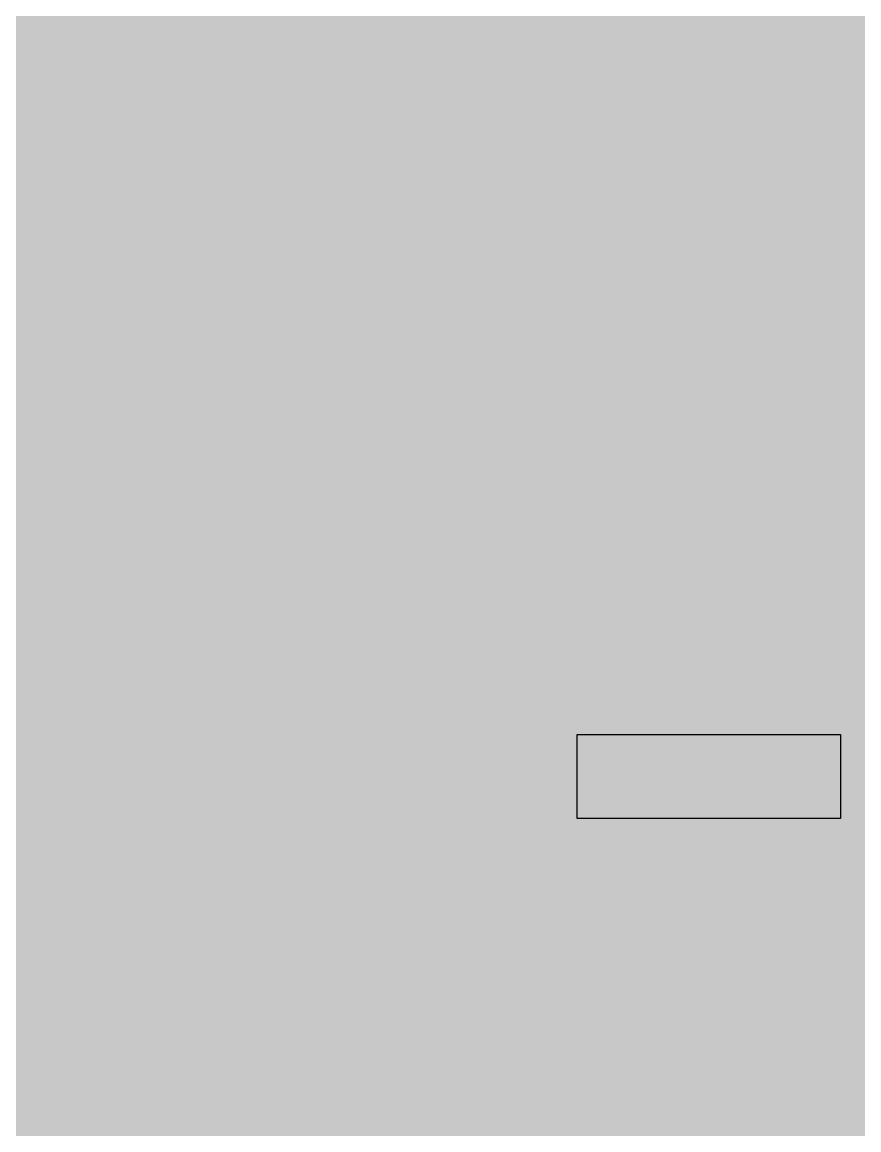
# Model space of a CAD drawing. Header units: millimetres. Extents: x 0 to 212, y 0 to 159.
# Drawn here: x 82.29 to 115.55, y 65.1 to 109.15 of the extents above; entities that cross this region are included whole.
import ezdxf

# ---------------------------------------------------------------- set-up
doc = ezdxf.new("R2010")
doc.units = ezdxf.units.MM

msp = doc.modelspace()

# ---------------------------------------------------------------- hatches: boundary and pattern name
for color, points in [(254, [(14.1633, 0.0536), (13.9878, 0.0533), (13.8125, 0.0559), (13.6373, 0.061), (13.462, 0.0686), (13.2893, 0.0787), (13.114, 0.0914), (12.9413, 0.1041), (12.7686, 0.1219), (12.5959, 0.1397), (12.4231, 0.16), (12.2504, 0.1829), (12.0777, 0.2057), (11.9075, 0.2337), (11.7373, 0.2616), (11.5672, 0.2921), (11.397, 0.3251), (11.2268, 0.3607), (11.0592, 0.3988), (10.8915, 0.4369), (10.7239, 0.4775), (10.5562, 0.5207), (10.3886, 0.5664), (10.2235, 0.6121), (10.0584, 0.6629), (9.8933, 0.7137), (9.7307, 0.7671), (9.5682, 0.8204), (9.4056, 0.8788), (9.2431, 0.9373), (9.083, 0.9982), (8.923, 1.0617), (8.763, 1.1252), (8.6055, 1.1938), (8.4455, 1.2624), (8.2906, 1.331), (8.1331, 1.4046), (7.9781, 1.4783), (7.8232, 1.5545), (7.6708, 1.6332), (7.5184, 1.7145), (7.366, 1.7958), (7.2161, 1.8796), (7.0663, 1.966), (6.919, 2.0523), (6.7716, 2.1438), (6.6243, 2.2352), (6.4795, 2.3266), (6.3348, 2.4232), (6.19, 2.5197), (6.0477, 2.6187), (5.908, 2.7178), (5.7683, 2.8194), (5.6286, 2.9235), (5.4915, 3.0302), (5.3543, 3.1369), (5.2197, 3.2461), (5.0851, 3.3579), (4.953, 3.4722), (4.8209, 3.5865), (4.6914, 3.7033), (4.5644, 3.8202), (4.4348, 3.9395), (4.3104, 4.0615), (4.1859, 4.1859), (4.0615, 4.3104), (3.9395, 4.4348), (3.8202, 4.5618), (3.7033, 4.6914), (3.5865, 4.8209), (3.4722, 4.953), (3.3579, 5.0851), (3.2487, 5.2197), (3.1369, 5.3543), (3.0302, 5.4915), (2.9235, 5.6286), (2.8194, 5.7683), (2.7178, 5.908), (2.6187, 6.0477), (2.5197, 6.19), (2.4232, 6.3348), (2.3266, 6.477), (2.2352, 6.6243), (2.1438, 6.7691), (2.0523, 6.919), (1.966, 7.0663), (1.8796, 7.2161), (1.7958, 7.366), (1.7145, 7.5184), (1.6332, 7.6708), (1.5545, 7.8232), (1.4783, 7.9781), (1.4046, 8.1331), (1.331, 8.2906), (1.2598, 8.4455), (1.1913, 8.603), (1.1252, 8.763), (1.0592, 8.923), (0.9982, 9.083), (0.9373, 9.2431), (0.8763, 9.4056), (0.8204, 9.5682), (0.7645, 9.7307), (0.7112, 9.8933), (0.6604, 10.0584), (0.6121, 10.2235), (0.5639, 10.3911), (0.5207, 10.5562), (0.4775, 10.7239), (0.4343, 10.8915), (0.3962, 11.0592), (0.3607, 11.2268), (0.3251, 11.397), (0.2921, 11.5672), (0.2616, 11.7373), (0.2311, 11.9075), (0.2057, 12.0802), (0.1803, 12.2504), (0.1575, 12.4231), (0.1372, 12.5959), (0.1194, 12.7686), (0.1041, 12.9413), (0.0889, 13.1166), (0.0787, 13.2893), (0.0686, 13.4645), (0.061, 13.6373), (0.0559, 13.8125), (0.0508, 13.9878), (0.0508, 14.163), (0.0522, 144.6925), (0.0508, 144.8664), (0.0559, 145.0416), (0.061, 145.2169), (0.0686, 145.3896), (0.0787, 145.5649), (0.0889, 145.7376), (0.1041, 145.9128), (0.1194, 146.0856), (0.1372, 146.2583), (0.1575, 146.431), (0.1803, 146.6037), (0.2057, 146.7739), (0.2311, 146.9466), (0.2616, 147.1168), (0.2921, 147.287), (0.3251, 147.4572), (0.3607, 147.6248), (0.3962, 147.795), (0.4343, 147.9626), (0.4775, 148.1303), (0.5207, 148.2979), (0.5639, 148.463), (0.6121, 148.6281), (0.6604, 148.7932), (0.7112, 148.9583), (0.7645, 149.1234), (0.8204, 149.286), (0.8763, 149.4485), (0.9373, 149.6111), (0.9982, 149.7711), (1.0592, 149.9311), (1.1252, 150.0911), (1.1913, 150.2486), (1.2598, 150.4061), (1.331, 150.5636), (1.4046, 150.7185), (1.4783, 150.876), (1.5545, 151.0284), (1.6332, 151.1833), (1.7145, 151.3357), (1.7958, 151.4856), (1.8796, 151.638), (1.966, 151.7879), (2.0523, 151.9352), (2.1438, 152.0825), (2.2352, 152.2298), (2.3266, 152.3746), (2.4232, 152.5194), (2.5197, 152.6616), (2.6187, 152.8039), (2.7178, 152.9461), (2.8194, 153.0858), (2.9235, 153.2255), (3.0302, 153.3627), (3.1369, 153.4973), (3.2487, 153.6344), (3.3579, 153.7665), (3.4722, 153.8986), (3.5865, 154.0307), (3.7033, 154.1602), (3.8202, 154.2898), (3.9395, 154.4168), (4.0615, 154.5438), (4.1859, 154.6682), (4.3104, 154.7901), (4.4348, 154.9121), (4.5644, 155.034), (4.6914, 155.1508), (4.8209, 155.2677), (4.953, 155.382), (5.0851, 155.4937), (5.2197, 155.6055), (5.3543, 155.7147), (5.4915, 155.8239), (5.6286, 155.9281), (5.7683, 156.0322), (5.908, 156.1338), (6.0477, 156.2354), (6.19, 156.3345), (6.3348, 156.431), (6.4795, 156.525), (6.6243, 156.6189), (6.7716, 156.7104), (6.919, 156.7993), (7.0663, 156.8882), (7.2161, 156.9745), (7.366, 157.0584), (7.5184, 157.1396), (7.6708, 157.2209), (7.8232, 157.2971), (7.9781, 157.3733), (8.1331, 157.4495), (8.2906, 157.5206), (8.4455, 157.5918), (8.6055, 157.6603), (8.763, 157.7289), (8.923, 157.7924), (9.083, 157.8559), (9.2431, 157.9169), (9.4056, 157.9753), (9.5682, 158.0337), (9.7307, 158.0871), (9.8933, 158.1404), (10.0584, 158.1912), (10.2235, 158.242), (10.3886, 158.2877), (10.5562, 158.3334), (10.7239, 158.3766), (10.8915, 158.4173), (11.0592, 158.4579), (11.2268, 158.4935), (11.397, 158.529), (11.5672, 158.562), (11.7373, 158.5925), (11.9075, 158.6205), (12.0777, 158.6484), (12.2504, 158.6713), (12.4231, 158.6941), (12.5959, 158.7144), (12.7686, 158.7322), (12.9413, 158.75), (13.114, 158.7627), (13.2893, 158.7754), (13.462, 158.7856), (13.6373, 158.7932), (13.8125, 158.7983), (13.9878, 158.8008), (14.163, 158.8033), (197.6078, 158.8036), (197.7822, 158.8008), (197.9574, 158.7983), (198.1327, 158.7932), (198.3054, 158.7856), (198.4807, 158.7754), (198.6534, 158.7627), (198.8287, 158.75), (199.0014, 158.7322), (199.1741, 158.7144), (199.3468, 158.6941), (199.5195, 158.6713), (199.6897, 158.6484), (199.8624, 158.6205), (200.0326, 158.5925), (200.2028, 158.562), (200.373, 158.529), (200.5432, 158.4935), (200.7108, 158.4579), (200.8784, 158.4173), (201.0461, 158.3766), (201.2137, 158.3334), (201.3788, 158.2877), (201.5465, 158.242), (201.7116, 158.1912), (201.8767, 158.1404), (202.0392, 158.0871), (202.2018, 158.0337), (202.3643, 157.9753), (202.5269, 157.9169), (202.6869, 157.8559), (202.8469, 157.7924), (203.007, 157.7289), (203.167, 157.6603), (203.3245, 157.5918), (203.4794, 157.5206), (203.6369, 157.4495), (203.7918, 157.3733), (203.9468, 157.2971), (204.0992, 157.2209), (204.2516, 157.1396), (204.404, 157.0584), (204.5538, 156.9745), (204.7037, 156.8882), (204.8535, 156.7993), (205.0009, 156.7104), (205.1456, 156.6189), (205.293, 156.525), (205.4352, 156.431), (205.58, 156.3345), (205.7222, 156.2354), (205.8619, 156.1338), (206.0016, 156.0322), (206.1413, 155.9281), (206.2785, 155.8239), (206.4156, 155.7147), (206.5503, 155.6055), (206.6849, 155.4937), (206.817, 155.382), (206.949, 155.2677), (207.0786, 155.1508), (207.2081, 155.034), (207.3351, 154.9121), (207.4596, 154.7901), (207.584, 154.6682), (207.7085, 154.5438), (207.8304, 154.4168), (207.9498, 154.2898), (208.0666, 154.1602), (208.1835, 154.0307), (208.2978, 153.8986), (208.4121, 153.7665), (208.5238, 153.6344), (208.6331, 153.4973), (208.7397, 153.3627), (208.8464, 153.2255), (208.9506, 153.0858), (209.0522, 152.9461), (209.1512, 152.8039), (209.2503, 152.6616), (209.3468, 152.5194), (209.4433, 152.3746), (209.5348, 152.2298), (209.6262, 152.0825), (209.7176, 151.9352), (209.804, 151.7879), (209.8904, 151.638), (209.9742, 151.4856), (210.0555, 151.3357), (210.1367, 151.1833), (210.2155, 151.0284), (210.2917, 150.876), (210.3653, 150.7185), (210.439, 150.5636), (210.5076, 150.4061), (210.5762, 150.2486), (210.6447, 150.0911), (210.7082, 149.9311), (210.7717, 149.7711), (210.8327, 149.6111), (210.8911, 149.4485), (210.9495, 149.286), (211.0029, 149.1234), (211.0562, 148.9583), (211.107, 148.7932), (211.1578, 148.6281), (211.2035, 148.463), (211.2493, 148.2979), (211.2924, 148.1303), (211.3331, 147.9626), (211.3712, 147.795), (211.4093, 147.6248), (211.4448, 147.4572), (211.4779, 147.287), (211.5083, 147.1168), (211.5363, 146.9466), (211.5642, 146.7739), (211.5871, 146.6037), (211.6099, 146.431), (211.6303, 146.2583), (211.648, 146.0856), (211.6658, 145.9128), (211.6785, 145.7376), (211.6912, 145.5649), (211.7014, 145.3896), (211.709, 145.2169), (211.7141, 145.0416), (211.7166, 144.8664), (211.7166, 144.6911), (211.7189, 14.1647), (211.7166, 13.9878), (211.7141, 13.8125), (211.709, 13.6373), (211.7014, 13.4645), (211.6912, 13.2893), (211.6785, 13.1166), (211.6658, 12.9413), (211.648, 12.7686), (211.6303, 12.5959), (211.6099, 12.4231), (211.5871, 12.2504), (211.5642, 12.0802), (211.5363, 11.9075), (211.5083, 11.7373), (211.4779, 11.5672), (211.4448, 11.397), (211.4093, 11.2268), (211.3712, 11.0592), (211.3331, 10.8915), (211.2924, 10.7239), (211.2493, 10.5562), (211.2035, 10.3911), (211.1578, 10.2235), (211.107, 10.0584), (211.0562, 9.8933), (211.0029, 9.7307), (210.9495, 9.5682), (210.8911, 9.4056), (210.8327, 9.2431), (210.7717, 9.083), (210.7082, 8.923), (210.6447, 8.763), (210.5762, 8.603), (210.5076, 8.4455), (210.439, 8.2906), (210.3653, 8.1331), (210.2917, 7.9781), (210.2155, 7.8232), (210.1367, 7.6708), (210.0555, 7.5184), (209.9742, 7.366), (209.8904, 7.2161), (209.804, 7.0663), (209.7176, 6.919), (209.6262, 6.7691), (209.5348, 6.6243), (209.4433, 6.477), (209.3468, 6.3348), (209.2503, 6.19), (209.1512, 6.0477), (209.0522, 5.908), (208.9506, 5.7683), (208.8464, 5.6286), (208.7397, 5.4915), (208.6331, 5.3543), (208.5238, 5.2197), (208.4121, 5.0851), (208.2978, 4.953), (208.1835, 4.8209), (208.0666, 4.6914), (207.9498, 4.5618), (207.8304, 4.4348), (207.7085, 4.3104), (207.584, 4.1859), (207.4596, 4.0615), (207.3351, 3.9395), (207.2081, 3.8202), (207.0786, 3.7033), (206.949, 3.5865), (206.817, 3.4722), (206.6849, 3.3579), (206.5503, 3.2461), (206.4156, 3.1369), (206.2785, 3.0302), (206.1413, 2.9235), (206.0016, 2.8194), (205.8619, 2.7178), (205.7222, 2.6187), (205.58, 2.5197), (205.4352, 2.4232), (205.293, 2.3266), (205.1456, 2.2352), (205.0009, 2.1438), (204.8535, 2.0523), (204.7037, 1.966), (204.5538, 1.8796), (204.404, 1.7958), (204.2516, 1.7145), (204.0992, 1.6332), (203.9468, 1.5545), (203.7918, 1.4783), (203.6369, 1.4046), (203.4794, 1.331), (203.3245, 1.2624), (203.167, 1.1938), (203.007, 1.1252), (202.8469, 1.0617), (202.6869, 0.9982), (202.5269, 0.9373), (202.3643, 0.8788), (202.2018, 0.8204), (202.0392, 0.7671), (201.8767, 0.7137), (201.7116, 0.6629), (201.5465, 0.6121), (201.3788, 0.5664), (201.2137, 0.5207), (201.0461, 0.4775), (200.8784, 0.4369), (200.7108, 0.3988), (200.5432, 0.3607), (200.373, 0.3251), (200.2028, 0.2921), (200.0326, 0.2616), (199.8624, 0.2337), (199.6897, 0.2057), (199.5195, 0.1829), (199.3468, 0.16), (199.1741, 0.1397), (199.0014, 0.1219), (198.8287, 0.1041), (198.6534, 0.0914), (198.4807, 0.0787), (198.3054, 0.0686), (198.1327, 0.061), (197.9574, 0.0559), (197.7822, 0.0533), (197.6069, 0.0533)]), (59, [(14.1633, 3.5814), (13.8887, 3.5839), (13.6169, 3.5941), (13.3477, 3.6119), (13.081, 3.6347), (12.8143, 3.6652), (12.5501, 3.7008), (12.2885, 3.7465), (12.0294, 3.7948), (11.7729, 3.8506), (11.5164, 3.9141), (11.2649, 3.9827), (11.016, 4.0564), (10.7671, 4.1351), (10.5232, 4.2215), (10.2819, 4.3129), (10.0432, 4.412), (9.8069, 4.5161), (9.5733, 4.6228), (9.3447, 4.7371), (9.1186, 4.8565), (8.8951, 4.9809), (8.6741, 5.113), (8.4582, 5.2476), (8.2448, 5.3873), (8.0366, 5.5321), (7.8308, 5.682), (7.6276, 5.8369), (7.4295, 5.9969), (7.2365, 6.1595), (7.046, 6.3297), (6.8605, 6.5024), (6.6777, 6.6802), (6.5024, 6.8605), (6.3271, 7.046), (6.1595, 7.2365), (5.9969, 7.432), (5.8369, 7.6302), (5.682, 7.8308), (5.5321, 8.0366), (5.3873, 8.2448), (5.2451, 8.4582), (5.1105, 8.6741), (4.9809, 8.8951), (4.8565, 9.1186), (4.7371, 9.3447), (4.6228, 9.5758), (4.5136, 9.8069), (4.4094, 10.0432), (4.3129, 10.2819), (4.2215, 10.5232), (4.1351, 10.7696), (4.0538, 11.016), (3.9802, 11.2649), (3.9116, 11.5189), (3.8506, 11.7729), (3.7948, 12.0294), (3.744, 12.2911), (3.7008, 12.5527), (3.6627, 12.8143), (3.6322, 13.081), (3.6093, 13.3502), (3.5916, 13.6195), (3.5814, 13.8913), (3.5789, 14.163), (3.58, 144.6925), (3.5814, 144.9654), (3.5916, 145.2347), (3.6093, 145.5064), (3.6322, 145.7731), (3.6627, 146.0398), (3.7008, 146.304), (3.744, 146.5656), (3.7948, 146.8247), (3.8506, 147.0812), (3.9116, 147.3352), (3.9802, 147.5892), (4.0538, 147.8382), (4.1351, 148.0845), (4.2215, 148.3309), (4.3129, 148.5722), (4.4094, 148.811), (4.5136, 149.0472), (4.6228, 149.2783), (4.7371, 149.5095), (4.8565, 149.7355), (4.9809, 149.9591), (5.1105, 150.1775), (5.2451, 150.3959), (5.3873, 150.6093), (5.5321, 150.8176), (5.682, 151.0233), (5.8369, 151.224), (5.9969, 151.4221), (6.1595, 151.6177), (6.3271, 151.8056), (6.5024, 151.9936), (6.6777, 152.1739), (6.8605, 152.3517), (7.046, 152.5245), (7.2365, 152.6946), (7.4295, 152.8572), (7.6276, 153.0172), (7.8308, 153.1722), (8.0366, 153.322), (8.2448, 153.4668), (8.4582, 153.6065), (8.6741, 153.7411), (8.8951, 153.8732), (9.1186, 153.9977), (9.3447, 154.117), (9.5733, 154.2313), (9.8069, 154.3406), (10.0432, 154.4422), (10.2819, 154.5412), (10.5232, 154.6327), (10.7671, 154.719), (11.016, 154.7978), (11.2649, 154.874), (11.5164, 154.9425), (11.7729, 155.0035), (12.0294, 155.0594), (12.2885, 155.1102), (12.5501, 155.1534), (12.8143, 155.1889), (13.081, 155.2194), (13.3477, 155.2448), (13.6169, 155.26), (13.8887, 155.2702), (14.163, 155.2753), (197.6078, 155.2758), (197.8787, 155.2702), (198.1505, 155.26), (198.4197, 155.2448), (198.689, 155.2194), (198.9557, 155.1889), (199.2173, 155.1534), (199.4789, 155.1102), (199.7405, 155.0594), (199.9971, 155.0035), (200.2511, 154.9425), (200.5051, 154.874), (200.754, 154.7978), (201.0004, 154.719), (201.2467, 154.6327), (201.488, 154.5412), (201.7268, 154.4422), (201.963, 154.3406), (202.1942, 154.2313), (202.4253, 154.117), (202.6514, 153.9977), (202.8749, 153.8732), (203.0959, 153.7411), (203.3118, 153.6065), (203.5251, 153.4668), (203.7334, 153.322), (203.9391, 153.1722), (204.1398, 153.0172), (204.3379, 152.8572), (204.5335, 152.6946), (204.724, 152.5245), (204.9094, 152.3517), (205.0898, 152.1739), (205.2676, 151.9936), (205.4403, 151.8056), (205.6105, 151.6177), (205.773, 151.4221), (205.933, 151.224), (206.088, 151.0233), (206.2378, 150.8176), (206.3826, 150.6093), (206.5223, 150.3959), (206.6569, 150.1775), (206.789, 149.9591), (206.9135, 149.7355), (207.0329, 149.5095), (207.1472, 149.2783), (207.2538, 149.0472), (207.358, 148.811), (207.457, 148.5722), (207.5485, 148.3309), (207.6348, 148.0845), (207.7136, 147.8382), (207.7872, 147.5892), (207.8558, 147.3352), (207.9193, 147.0812), (207.9752, 146.8247), (208.0235, 146.5656), (208.0692, 146.304), (208.1047, 146.0398), (208.1352, 145.7731), (208.1581, 145.5064), (208.1759, 145.2347), (208.186, 144.9654), (208.1911, 144.6911), (208.1911, 14.1647), (208.186, 13.8913), (208.1759, 13.6195), (208.1581, 13.3502), (208.1352, 13.081), (208.1047, 12.8143), (208.0692, 12.5527), (208.0235, 12.2911), (207.9752, 12.0294), (207.9193, 11.7729), (207.8558, 11.5189), (207.7872, 11.2649), (207.7136, 11.016), (207.6348, 10.7696), (207.5485, 10.5232), (207.457, 10.2819), (207.358, 10.0432), (207.2538, 9.8069), (207.1472, 9.5758), (207.0329, 9.3447), (206.9135, 9.1186), (206.789, 8.8951), (206.6569, 8.6741), (206.5223, 8.4582), (206.3826, 8.2448), (206.2378, 8.0366), (206.088, 7.8308), (205.933, 7.6302), (205.773, 7.432), (205.6105, 7.2365), (205.4403, 7.046), (205.2676, 6.8605), (205.0898, 6.6802), (204.9094, 6.5024), (204.724, 6.3297), (204.5335, 6.1595), (204.3379, 5.9969), (204.1398, 5.8369), (203.9391, 5.682), (203.7334, 5.5321), (203.5251, 5.3873), (203.3118, 5.2476), (203.0959, 5.113), (202.8749, 4.9809), (202.6514, 4.8565), (202.4253, 4.7371), (202.1942, 4.6228), (201.963, 4.5161), (201.7268, 4.412), (201.488, 4.3129), (201.2467, 4.2215), (201.0004, 4.1351), (200.754, 4.0564), (200.5051, 3.9827), (200.2511, 3.9141), (199.9971, 3.8506), (199.7405, 3.7948), (199.4789, 3.7465), (199.2173, 3.7008), (198.9557, 3.6652), (198.689, 3.6347), (198.4197, 3.6119), (198.1505, 3.5941), (197.8787, 3.5839), (197.6069, 3.5789)]), (254, [(14.1633, 8.8731), (14.0259, 8.8748), (13.8887, 8.8798), (13.7541, 8.8875), (13.622, 8.9002), (13.4874, 8.9154), (13.3553, 8.9332), (13.2258, 8.9535), (13.0962, 8.9789), (12.9667, 9.0068), (12.8397, 9.0373), (12.7127, 9.0729), (12.5882, 9.1084), (12.4663, 9.1491), (12.3419, 9.1923), (12.2225, 9.238), (12.1031, 9.2888), (11.9837, 9.3396), (11.8694, 9.3929), (11.7526, 9.4513), (11.6408, 9.5098), (11.5291, 9.5733), (11.4198, 9.6368), (11.3106, 9.7053), (11.2039, 9.7765), (11.0998, 9.8476), (10.9957, 9.9238), (10.8966, 10), (10.7975, 10.0787), (10.6985, 10.1625), (10.6045, 10.2464), (10.5105, 10.3327), (10.4216, 10.4216), (10.3327, 10.5131), (10.2464, 10.6045), (10.16, 10.701), (10.0787, 10.7975), (10, 10.8966), (9.9212, 10.9982), (9.8476, 11.0998), (9.7739, 11.2039), (9.7053, 11.3106), (9.6368, 11.4198), (9.5707, 11.5291), (9.5098, 11.6408), (9.4488, 11.7551), (9.3929, 11.8694), (9.337, 11.9863), (9.2862, 12.1031), (9.238, 12.2225), (9.1923, 12.3444), (9.1491, 12.4663), (9.1084, 12.5908), (9.0703, 12.7152), (9.0373, 12.8397), (9.0068, 12.9692), (8.9789, 13.0962), (8.9535, 13.2258), (8.9306, 13.3579), (8.9129, 13.4899), (8.8976, 13.622), (8.8849, 13.7566), (8.8773, 13.8913), (8.8722, 14.0259), (8.8697, 14.163), (8.8717, 144.6925), (8.8722, 144.8283), (8.8773, 144.9629), (8.8849, 145.0975), (8.8976, 145.2321), (8.9129, 145.3642), (8.9306, 145.4963), (8.9535, 145.6284), (8.9789, 145.7579), (9.0068, 145.8849), (9.0373, 146.0144), (9.0703, 146.1389), (9.1084, 146.2634), (9.1491, 146.3878), (9.1923, 146.5097), (9.238, 146.6317), (9.2862, 146.751), (9.337, 146.8679), (9.3929, 146.9847), (9.4488, 147.099), (9.5098, 147.2133), (9.5707, 147.3251), (9.6368, 147.4343), (9.7053, 147.5435), (9.7739, 147.6502), (9.8476, 147.7543), (9.9212, 147.8559), (10, 147.9575), (10.0787, 148.0566), (10.16, 148.1531), (10.2464, 148.2496), (10.3327, 148.3411), (10.4216, 148.4325), (10.5105, 148.5214), (10.6045, 148.6078), (10.6985, 148.6916), (10.7975, 148.7754), (10.8966, 148.8542), (10.9957, 148.9304), (11.0998, 149.0066), (11.2039, 149.0777), (11.3106, 149.1488), (11.4198, 149.2174), (11.5291, 149.2809), (11.6408, 149.3444), (11.7526, 149.4028), (11.8694, 149.4612), (11.9837, 149.5146), (12.1031, 149.5679), (12.2225, 149.6162), (12.3419, 149.6619), (12.4663, 149.7051), (12.5882, 149.7457), (12.7127, 149.7813), (12.8397, 149.8168), (12.9667, 149.8473), (13.0962, 149.8752), (13.2258, 149.9006), (13.3553, 149.921), (13.4874, 149.9413), (13.622, 149.9565), (13.7541, 149.9667), (13.8887, 149.9768), (14.0259, 149.9819), (14.163, 149.9819), (197.6078, 149.9842), (197.7441, 149.9819), (197.8787, 149.9768), (198.0133, 149.9667), (198.1479, 149.9565), (198.28, 149.9413), (198.4121, 149.921), (198.5442, 149.9006), (198.6737, 149.8752), (198.8007, 149.8473), (198.9303, 149.8168), (199.0547, 149.7813), (199.1792, 149.7457), (199.3036, 149.7051), (199.4256, 149.6619), (199.5475, 149.6162), (199.6669, 149.5679), (199.7837, 149.5146), (199.9005, 149.4612), (200.0148, 149.4028), (200.1291, 149.3444), (200.2409, 149.2809), (200.3501, 149.2174), (200.4593, 149.1488), (200.566, 149.0777), (200.6702, 149.0066), (200.7718, 148.9304), (200.8734, 148.8542), (200.9724, 148.7754), (201.0689, 148.6916), (201.1655, 148.6078), (201.2569, 148.5214), (201.3483, 148.4325), (201.4372, 148.3411), (201.5236, 148.2496), (201.6074, 148.1531), (201.6912, 148.0566), (201.77, 147.9575), (201.8462, 147.8559), (201.9224, 147.7543), (201.9935, 147.6502), (202.0646, 147.5435), (202.1332, 147.4343), (202.1967, 147.3251), (202.2602, 147.2133), (202.3186, 147.099), (202.377, 146.9847), (202.4304, 146.8679), (202.4812, 146.751), (202.532, 146.6317), (202.5777, 146.5097), (202.6209, 146.3878), (202.6615, 146.2634), (202.6971, 146.1389), (202.7326, 146.0144), (202.7631, 145.8849), (202.7911, 145.7579), (202.8165, 145.6284), (202.8368, 145.4963), (202.8546, 145.3642), (202.8698, 145.2321), (202.8825, 145.0975), (202.8901, 144.9629), (202.8952, 144.8283), (202.8977, 144.6911), (202.8994, 14.1647), (202.8952, 14.0259), (202.8901, 13.8913), (202.8825, 13.7566), (202.8698, 13.622), (202.8546, 13.4899), (202.8368, 13.3579), (202.8165, 13.2258), (202.7911, 13.0962), (202.7631, 12.9692), (202.7326, 12.8397), (202.6971, 12.7152), (202.6615, 12.5908), (202.6209, 12.4663), (202.5777, 12.3444), (202.532, 12.2225), (202.4812, 12.1031), (202.4304, 11.9863), (202.377, 11.8694), (202.3186, 11.7551), (202.2602, 11.6408), (202.1967, 11.5291), (202.1332, 11.4198), (202.0646, 11.3106), (201.9935, 11.2039), (201.9224, 11.0998), (201.8462, 10.9982), (201.77, 10.8966), (201.6912, 10.7975), (201.6074, 10.701), (201.5236, 10.6045), (201.4372, 10.5131), (201.3483, 10.4216), (201.2569, 10.3327), (201.1655, 10.2464), (201.0689, 10.1625), (200.9724, 10.0787), (200.8734, 10), (200.7718, 9.9238), (200.6702, 9.8476), (200.566, 9.7765), (200.4593, 9.7053), (200.3501, 9.6368), (200.2409, 9.5733), (200.1291, 9.5098), (200.0148, 9.4513), (199.9005, 9.3929), (199.7837, 9.3396), (199.6669, 9.2888), (199.5475, 9.238), (199.4256, 9.1923), (199.3036, 9.1491), (199.1792, 9.1084), (199.0547, 9.0729), (198.9303, 9.0373), (198.8007, 9.0068), (198.6737, 8.9789), (198.5442, 8.9535), (198.4121, 8.9332), (198.28, 8.9154), (198.1479, 8.9002), (198.0133, 8.8875), (197.8787, 8.8798), (197.7441, 8.8748), (197.6069, 8.8722)]), (59, [(104.3534, 80.8175), (114.8306, 80.8175), (114.8306, 77.4799), (104.3534, 77.4799)])]:
    msp.add_hatch(color=color).paths.add_polyline_path(points)
h = msp.add_hatch(color=59)
edge = h.paths.add_edge_path()
edge.add_line((91.1599, 66.6926), (91.3892, 66.6928))
edge.add_line((91.3892, 66.6928), (91.6153, 66.7004))
edge.add_line((91.6153, 66.7004), (91.8413, 66.7106))
edge.add_line((91.8413, 66.7106), (92.0648, 66.7258))
edge.add_line((92.0648, 66.7258), (92.2858, 66.7436))
edge.add_line((92.2858, 66.7436), (92.5043, 66.7664))
edge.add_line((92.5043, 66.7664), (92.7176, 66.7944))
edge.add_line((92.7176, 66.7944), (92.931, 66.8274))
edge.add_line((92.931, 66.8274), (93.1418, 66.8655))
edge.add_line((93.1418, 66.8655), (93.3501, 66.9061))
edge.add_line((93.3501, 66.9061), (93.5558, 66.9519))
edge.add_line((93.5558, 66.9519), (93.759, 67.0027))
edge.add_line((93.759, 67.0027), (93.9571, 67.0585))
edge.add_line((93.9571, 67.0585), (94.1553, 67.1195))
edge.add_line((94.1553, 67.1195), (94.3508, 67.183))
edge.add_line((94.3508, 67.183), (94.5413, 67.2541))
edge.add_line((94.5413, 67.2541), (94.7293, 67.3278))
edge.add_line((94.7293, 67.3278), (94.9147, 67.4065))
edge.add_line((94.9147, 67.4065), (95.0976, 67.4929))
edge.add_line((95.0976, 67.4929), (95.2779, 67.5818))
edge.add_line((95.2779, 67.5818), (95.4532, 67.6758))
edge.add_line((95.4532, 67.6758), (95.6259, 67.7748))
edge.add_line((95.6259, 67.7748), (95.7961, 67.8815))
edge.add_line((95.7961, 67.8815), (95.9637, 67.9907))
edge.add_line((95.9637, 67.9907), (96.1288, 68.105))
edge.add_line((96.1288, 68.105), (96.2889, 68.2269))
edge.add_line((96.2889, 68.2269), (96.4438, 68.3514))
edge.add_line((96.4438, 68.3514), (96.5987, 68.4835))
edge.add_line((96.5987, 68.4835), (96.7486, 68.6206))
edge.add_line((96.7486, 68.6206), (96.8959, 68.7629))
edge.add_line((96.8959, 68.7629), (97.0382, 68.9102))
edge.add_line((97.0382, 68.9102), (97.1779, 69.0626))
edge.add_line((97.1779, 69.0626), (97.315, 69.2226))
edge.add_line((97.315, 69.2226), (97.4471, 69.3877))
edge.add_line((97.4471, 69.3877), (97.5741, 69.5579))
edge.add_line((97.5741, 69.5579), (97.7011, 69.7332))
edge.add_line((97.7011, 69.7332), (97.8205, 69.9135))
edge.add_line((97.8205, 69.9135), (97.9373, 70.1015))
edge.add_line((97.9373, 70.1015), (98.0516, 70.2945))
edge.add_line((98.0516, 70.2945), (98.1608, 70.4952))
edge.add_line((98.1608, 70.4952), (98.2675, 70.6984))
edge.add_line((98.2675, 70.6984), (98.3691, 70.9117))
edge.add_line((98.3691, 70.9117), (98.4656, 71.1276))
edge.add_line((98.4656, 71.1276), (98.5596, 71.3511))
edge.add_line((98.5596, 71.3511), (98.6485, 71.5797))
edge.add_line((98.6485, 71.5797), (98.7323, 71.816))
edge.add_line((98.7323, 71.816), (98.8136, 72.0573))
edge.add_line((98.8136, 72.0573), (98.8898, 72.3062))
edge.add_line((98.8898, 72.3062), (98.9635, 72.5602))
edge.add_line((98.9635, 72.5602), (99.0321, 72.8218))
edge.add_line((99.0321, 72.8218), (99.0956, 73.0885))
edge.add_line((99.0956, 73.0885), (99.154, 73.3628))
edge.add_line((99.154, 73.3628), (99.2073, 73.6422))
edge.add_line((99.2073, 73.6422), (99.2581, 73.9292))
edge.add_line((99.2581, 73.9292), (99.3038, 74.2239))
edge.add_line((99.3038, 74.2239), (99.3445, 74.5236))
edge.add_line((99.3445, 74.5236), (99.3826, 74.8309))
edge.add_line((99.3826, 74.8309), (99.4131, 75.1434))
edge.add_line((99.4131, 75.1434), (99.441, 75.4634))
edge.add_line((99.441, 75.4634), (99.4613, 75.7911))
edge.add_line((99.4613, 75.7911), (99.4791, 76.1263))
edge.add_line((99.4791, 76.1263), (99.4918, 76.4667))
edge.add_line((99.4918, 76.4667), (99.4994, 76.8147))
edge.add_line((99.4994, 76.8147), (99.502, 77.1677))
edge.add_line((99.502, 77.1677), (99.4994, 77.5233))
edge.add_line((99.4994, 77.5233), (99.4918, 77.8713))
edge.add_line((99.4918, 77.8713), (99.4791, 78.2117))
edge.add_line((99.4791, 78.2117), (99.4613, 78.547))
edge.add_line((99.4613, 78.547), (99.441, 78.8721))
edge.add_line((99.441, 78.8721), (99.4131, 79.1947))
edge.add_line((99.4131, 79.1947), (99.3826, 79.5071))
edge.add_line((99.3826, 79.5071), (99.3445, 79.8144))
edge.add_line((99.3445, 79.8144), (99.3038, 80.1141))
edge.add_line((99.3038, 80.1141), (99.2581, 80.4062))
edge.add_line((99.2581, 80.4062), (99.2073, 80.6933))
edge.add_line((99.2073, 80.6933), (99.154, 80.9752))
edge.add_line((99.154, 80.9752), (99.0956, 81.247))
edge.add_line((99.0956, 81.247), (99.0321, 81.5162))
edge.add_line((99.0321, 81.5162), (98.9635, 81.7753))
edge.add_line((98.9635, 81.7753), (98.8898, 82.0318))
edge.add_line((98.8898, 82.0318), (98.8136, 82.2782))
edge.add_line((98.8136, 82.2782), (98.7323, 82.5221))
edge.add_line((98.7323, 82.5221), (98.6485, 82.7557))
edge.add_line((98.6485, 82.7557), (98.5596, 82.9869))
edge.add_line((98.5596, 82.9869), (98.4656, 83.2104))
edge.add_line((98.4656, 83.2104), (98.3691, 83.4263))
edge.add_line((98.3691, 83.4263), (98.2675, 83.6371))
edge.add_line((98.2675, 83.6371), (98.1608, 83.8429))
edge.add_line((98.1608, 83.8429), (98.0516, 84.0435))
edge.add_line((98.0516, 84.0435), (97.9373, 84.2366))
edge.add_line((97.9373, 84.2366), (97.8205, 84.4245))
edge.add_line((97.8205, 84.4245), (97.7011, 84.6049))
edge.add_line((97.7011, 84.6049), (97.5741, 84.7801))
edge.add_line((97.5741, 84.7801), (97.4471, 84.9503))
edge.add_line((97.4471, 84.9503), (97.315, 85.1154))
edge.add_line((97.315, 85.1154), (97.1779, 85.2729))
edge.add_line((97.1779, 85.2729), (97.0382, 85.4278))
edge.add_line((97.0382, 85.4278), (96.8959, 85.5751))
edge.add_line((96.8959, 85.5751), (96.7486, 85.7174))
edge.add_line((96.7486, 85.7174), (96.5987, 85.8545))
edge.add_line((96.5987, 85.8545), (96.4438, 85.9841))
edge.add_line((96.4438, 85.9841), (96.2889, 86.1111))
edge.add_line((96.2889, 86.1111), (96.1288, 86.2305))
edge.add_line((96.1288, 86.2305), (95.9637, 86.3473))
edge.add_line((95.9637, 86.3473), (95.7961, 86.4565))
edge.add_line((95.7961, 86.4565), (95.6259, 86.5607))
edge.add_line((95.6259, 86.5607), (95.4532, 86.6623))
edge.add_line((95.4532, 86.6623), (95.2779, 86.7562))
edge.add_line((95.2779, 86.7562), (95.0976, 86.8451))
edge.add_line((95.0976, 86.8451), (94.9147, 86.929))
edge.add_line((94.9147, 86.929), (94.7293, 87.0102))
edge.add_line((94.7293, 87.0102), (94.5413, 87.0839))
edge.add_line((94.5413, 87.0839), (94.3508, 87.1525))
edge.add_line((94.3508, 87.1525), (94.1553, 87.2185))
edge.add_line((94.1553, 87.2185), (93.9571, 87.2795))
edge.add_line((93.9571, 87.2795), (93.759, 87.3328))
edge.add_line((93.759, 87.3328), (93.5558, 87.3836))
edge.add_line((93.5558, 87.3836), (93.3501, 87.4319))
edge.add_line((93.3501, 87.4319), (93.1418, 87.4725))
edge.add_line((93.1418, 87.4725), (92.931, 87.5081))
edge.add_line((92.931, 87.5081), (92.7176, 87.5411))
edge.add_line((92.7176, 87.5411), (92.5043, 87.569))
edge.add_line((92.5043, 87.569), (92.2858, 87.5919))
edge.add_line((92.2858, 87.5919), (92.0648, 87.6122))
edge.add_line((92.0648, 87.6122), (91.8413, 87.6275))
edge.add_line((91.8413, 87.6275), (91.6153, 87.6376))
edge.add_line((91.6153, 87.6376), (91.3892, 87.6427))
edge.add_line((91.3892, 87.6427), (91.1581, 87.6452))
edge.add_line((91.1581, 87.6452), (90.9295, 87.6427))
edge.add_line((90.9295, 87.6427), (90.7009, 87.6376))
edge.add_line((90.7009, 87.6376), (90.4748, 87.6275))
edge.add_line((90.4748, 87.6275), (90.2538, 87.6122))
edge.add_line((90.2538, 87.6122), (90.0328, 87.5919))
edge.add_line((90.0328, 87.5919), (89.8144, 87.569))
edge.add_line((89.8144, 87.569), (89.5985, 87.5411))
edge.add_line((89.5985, 87.5411), (89.3851, 87.5081))
edge.add_line((89.3851, 87.5081), (89.1743, 87.4725))
edge.add_line((89.1743, 87.4725), (88.966, 87.4319))
edge.add_line((88.966, 87.4319), (88.7603, 87.3836))
edge.add_line((88.7603, 87.3836), (88.5571, 87.3328))
edge.add_line((88.5571, 87.3328), (88.359, 87.2795))
edge.add_line((88.359, 87.2795), (88.1609, 87.2185))
edge.add_line((88.1609, 87.2185), (87.9678, 87.1525))
edge.add_line((87.9678, 87.1525), (87.7748, 87.0839))
edge.add_line((87.7748, 87.0839), (87.5868, 87.0102))
edge.add_line((87.5868, 87.0102), (87.4014, 86.929))
edge.add_line((87.4014, 86.929), (87.2185, 86.8451))
edge.add_line((87.2185, 86.8451), (87.0382, 86.7562))
edge.add_line((87.0382, 86.7562), (86.8629, 86.6623))
edge.add_line((86.8629, 86.6623), (86.6902, 86.5607))
edge.add_line((86.6902, 86.5607), (86.52, 86.4565))
edge.add_line((86.52, 86.4565), (86.3524, 86.3473))
edge.add_line((86.3524, 86.3473), (86.1898, 86.2305))
edge.add_line((86.1898, 86.2305), (86.0273, 86.1111))
edge.add_line((86.0273, 86.1111), (85.8723, 85.9841))
edge.add_line((85.8723, 85.9841), (85.7174, 85.8545))
edge.add_line((85.7174, 85.8545), (85.5675, 85.7174))
edge.add_line((85.5675, 85.7174), (85.4202, 85.5751))
edge.add_line((85.4202, 85.5751), (85.278, 85.4278))
edge.add_line((85.278, 85.4278), (85.1383, 85.2729))
edge.add_line((85.1383, 85.2729), (85.0011, 85.1154))
edge.add_line((85.0011, 85.1154), (84.869, 84.9503))
edge.add_line((84.869, 84.9503), (84.742, 84.7801))
edge.add_line((84.742, 84.7801), (84.6176, 84.6049))
edge.add_line((84.6176, 84.6049), (84.4956, 84.4245))
edge.add_line((84.4956, 84.4245), (84.3788, 84.2366))
edge.add_line((84.3788, 84.2366), (84.2645, 84.0435))
edge.add_line((84.2645, 84.0435), (84.1553, 83.8429))
edge.add_line((84.1553, 83.8429), (84.0486, 83.6371))
edge.add_line((84.0486, 83.6371), (83.947, 83.4263))
edge.add_line((83.947, 83.4263), (83.8505, 83.2104))
edge.add_line((83.8505, 83.2104), (83.7565, 82.9869))
edge.add_line((83.7565, 82.9869), (83.6676, 82.7557))
edge.add_line((83.6676, 82.7557), (83.5838, 82.5221))
edge.add_line((83.5838, 82.5221), (83.5025, 82.2782))
edge.add_line((83.5025, 82.2782), (83.4263, 82.0318))
edge.add_line((83.4263, 82.0318), (83.3526, 81.7753))
edge.add_line((83.3526, 81.7753), (83.2841, 81.5162))
edge.add_line((83.2841, 81.5162), (83.2206, 81.247))
edge.add_line((83.2206, 81.247), (83.1621, 80.9752))
edge.add_line((83.1621, 80.9752), (83.1088, 80.6933))
edge.add_line((83.1088, 80.6933), (83.058, 80.4062))
edge.add_line((83.058, 80.4062), (83.0123, 80.1141))
edge.add_line((83.0123, 80.1141), (82.9716, 79.8144))
edge.add_line((82.9716, 79.8144), (82.9335, 79.5071))
edge.add_line((82.9335, 79.5071), (82.9031, 79.1947))
edge.add_line((82.9031, 79.1947), (82.8751, 78.8721))
edge.add_line((82.8751, 78.8721), (82.8548, 78.547))
edge.add_line((82.8548, 78.547), (82.837, 78.2117))
edge.add_line((82.837, 78.2117), (82.8243, 77.8713))
edge.add_line((82.8243, 77.8713), (82.8167, 77.5233))
edge.add_line((82.8167, 77.5233), (82.8142, 77.1677))
edge.add_line((82.8142, 77.1677), (82.8167, 76.8325))
edge.add_line((82.8167, 76.8325), (82.8243, 76.4997))
edge.add_line((82.8243, 76.4997), (82.837, 76.1746))
edge.add_line((82.837, 76.1746), (82.8548, 75.8546))
edge.add_line((82.8548, 75.8546), (82.8751, 75.5421))
edge.add_line((82.8751, 75.5421), (82.9031, 75.2323))
edge.add_line((82.9031, 75.2323), (82.9335, 74.93))
edge.add_line((82.9335, 74.93), (82.9716, 74.6354))
edge.add_line((82.9716, 74.6354), (83.0123, 74.3433))
edge.add_line((83.0123, 74.3433), (83.058, 74.0588))
edge.add_line((83.058, 74.0588), (83.1088, 73.7794))
edge.add_line((83.1088, 73.7794), (83.1621, 73.5076))
edge.add_line((83.1621, 73.5076), (83.2206, 73.2384))
edge.add_line((83.2206, 73.2384), (83.2841, 72.9767))
edge.add_line((83.2841, 72.9767), (83.3526, 72.7202))
edge.add_line((83.3526, 72.7202), (83.4263, 72.4713))
edge.add_line((83.4263, 72.4713), (83.5025, 72.2249))
edge.add_line((83.5025, 72.2249), (83.5838, 71.9861))
edge.add_line((83.5838, 71.9861), (83.6676, 71.7525))
edge.add_line((83.6676, 71.7525), (83.7565, 71.5239))
edge.add_line((83.7565, 71.5239), (83.8505, 71.3003))
edge.add_line((83.8505, 71.3003), (83.947, 71.0819))
edge.add_line((83.947, 71.0819), (84.0486, 70.8711))
edge.add_line((84.0486, 70.8711), (84.1553, 70.6653))
edge.add_line((84.1553, 70.6653), (84.2645, 70.4647))
edge.add_line((84.2645, 70.4647), (84.3788, 70.2691))
edge.add_line((84.3788, 70.2691), (84.4956, 70.0786))
edge.add_line((84.4956, 70.0786), (84.6176, 69.8932))
edge.add_line((84.6176, 69.8932), (84.742, 69.7154))
edge.add_line((84.742, 69.7154), (84.869, 69.5401))
edge.add_line((84.869, 69.5401), (85.0011, 69.3725))
edge.add_line((85.0011, 69.3725), (85.1383, 69.2099))
edge.add_line((85.1383, 69.2099), (85.278, 69.0499))
edge.add_line((85.278, 69.0499), (85.4202, 68.8975))
edge.add_line((85.4202, 68.8975), (85.5675, 68.7502))
edge.add_line((85.5675, 68.7502), (85.7174, 68.6079))
edge.add_line((85.7174, 68.6079), (85.8723, 68.4733))
edge.add_line((85.8723, 68.4733), (86.0273, 68.3412))
edge.add_line((86.0273, 68.3412), (86.1898, 68.2142))
edge.add_line((86.1898, 68.2142), (86.3524, 68.0923))
edge.add_line((86.3524, 68.0923), (86.52, 67.978))
edge.add_line((86.52, 67.978), (86.6902, 67.8663))
edge.add_line((86.6902, 67.8663), (86.8629, 67.7596))
edge.add_line((86.8629, 67.7596), (87.0382, 67.6605))
edge.add_line((87.0382, 67.6605), (87.2185, 67.564))
edge.add_line((87.2185, 67.564), (87.4014, 67.4726))
edge.add_line((87.4014, 67.4726), (87.5868, 67.3887))
edge.add_line((87.5868, 67.3887), (87.7748, 67.3075))
edge.add_line((87.7748, 67.3075), (87.9678, 67.2338))
edge.add_line((87.9678, 67.2338), (88.1609, 67.1627))
edge.add_line((88.1609, 67.1627), (88.359, 67.0966))
edge.add_line((88.359, 67.0966), (88.5571, 67.0357))
edge.add_line((88.5571, 67.0357), (88.7603, 66.9798))
edge.add_line((88.7603, 66.9798), (88.966, 66.9315))
edge.add_line((88.966, 66.9315), (89.1743, 66.8858))
edge.add_line((89.1743, 66.8858), (89.3851, 66.8452))
edge.add_line((89.3851, 66.8452), (89.5985, 66.8071))
edge.add_line((89.5985, 66.8071), (89.8144, 66.7766))
edge.add_line((89.8144, 66.7766), (90.0328, 66.7512))
edge.add_line((90.0328, 66.7512), (90.2538, 66.7283))
edge.add_line((90.2538, 66.7283), (90.4748, 66.7131))
edge.add_line((90.4748, 66.7131), (90.7009, 66.7004))
edge.add_line((90.7009, 66.7004), (90.9295, 66.6928))
edge.add_line((90.9295, 66.6928), (91.1581, 66.6902))
edge = h.paths.add_edge_path(flags=16)
edge.add_line((91.1599, 84.5051), (91.3003, 84.5033))
edge.add_line((91.3003, 84.5033), (91.4375, 84.4982))
edge.add_line((91.4375, 84.4982), (91.5721, 84.4906))
edge.add_line((91.5721, 84.4906), (91.7067, 84.4779))
edge.add_line((91.7067, 84.4779), (91.8362, 84.4652))
edge.add_line((91.8362, 84.4652), (91.9632, 84.4474))
edge.add_line((91.9632, 84.4474), (92.0902, 84.4271))
edge.add_line((92.0902, 84.4271), (92.2122, 84.4017))
edge.add_line((92.2122, 84.4017), (92.3341, 84.3737))
edge.add_line((92.3341, 84.3737), (92.4509, 84.3432))
edge.add_line((92.4509, 84.3432), (92.5678, 84.3102))
edge.add_line((92.5678, 84.3102), (92.6795, 84.2721))
edge.add_line((92.6795, 84.2721), (92.7913, 84.2315))
edge.add_line((92.7913, 84.2315), (92.898, 84.1883))
edge.add_line((92.898, 84.1883), (93.0046, 84.14))
edge.add_line((93.0046, 84.14), (93.1088, 84.0892))
edge.add_line((93.1088, 84.0892), (93.2104, 84.0334))
edge.add_line((93.2104, 84.0334), (93.3069, 83.9775))
edge.add_line((93.3069, 83.9775), (93.4034, 83.914))
edge.add_line((93.4034, 83.914), (93.4974, 83.8505))
edge.add_line((93.4974, 83.8505), (93.5888, 83.7819))
edge.add_line((93.5888, 83.7819), (93.6803, 83.7082))
edge.add_line((93.6803, 83.7082), (93.7666, 83.6346))
edge.add_line((93.7666, 83.6346), (93.8505, 83.5533))
edge.add_line((93.8505, 83.5533), (93.9343, 83.472))
edge.add_line((93.9343, 83.472), (94.013, 83.3857))
edge.add_line((94.013, 83.3857), (94.0918, 83.2942))
edge.add_line((94.0918, 83.2942), (94.168, 83.2002))
edge.add_line((94.168, 83.2002), (94.2391, 83.1012))
edge.add_line((94.2391, 83.1012), (94.3102, 82.9996))
edge.add_line((94.3102, 82.9996), (94.3788, 82.8954))
edge.add_line((94.3788, 82.8954), (94.4474, 82.7862))
edge.add_line((94.4474, 82.7862), (94.5109, 82.6745))
edge.add_line((94.5109, 82.6745), (94.5744, 82.5576))
edge.add_line((94.5744, 82.5576), (94.6328, 82.4357))
edge.add_line((94.6328, 82.4357), (94.6912, 82.3112))
edge.add_line((94.6912, 82.3112), (94.7471, 82.1842))
edge.add_line((94.7471, 82.1842), (94.8004, 82.0522))
edge.add_line((94.8004, 82.0522), (94.8512, 81.915))
edge.add_line((94.8512, 81.915), (94.8995, 81.7753))
edge.add_line((94.8995, 81.7753), (94.9477, 81.6305))
edge.add_line((94.9477, 81.6305), (94.9935, 81.4832))
edge.add_line((94.9935, 81.4832), (95.0341, 81.3308))
edge.add_line((95.0341, 81.3308), (95.0747, 81.1733))
edge.add_line((95.0747, 81.1733), (95.1154, 81.0133))
edge.add_line((95.1154, 81.0133), (95.1509, 80.8507))
edge.add_line((95.1509, 80.8507), (95.1865, 80.6806))
edge.add_line((95.1865, 80.6806), (95.217, 80.5078))
edge.add_line((95.217, 80.5078), (95.2475, 80.3326))
edge.add_line((95.2475, 80.3326), (95.2754, 80.1522))
edge.add_line((95.2754, 80.1522), (95.3033, 79.9668))
edge.add_line((95.3033, 79.9668), (95.3262, 79.7763))
edge.add_line((95.3262, 79.7763), (95.3491, 79.5833))
edge.add_line((95.3491, 79.5833), (95.3694, 79.3852))
edge.add_line((95.3694, 79.3852), (95.3872, 79.1845))
edge.add_line((95.3872, 79.1845), (95.4049, 78.9762))
edge.add_line((95.4049, 78.9762), (95.4176, 78.7654))
edge.add_line((95.4176, 78.7654), (95.4303, 78.552))
edge.add_line((95.4303, 78.552), (95.4405, 78.3311))
edge.add_line((95.4405, 78.3311), (95.4507, 78.1075))
edge.add_line((95.4507, 78.1075), (95.4557, 77.8789))
edge.add_line((95.4557, 77.8789), (95.4608, 77.6478))
edge.add_line((95.4608, 77.6478), (95.4634, 77.409))
edge.add_line((95.4634, 77.409), (95.4659, 77.1677))
edge.add_line((95.4659, 77.1677), (95.4634, 76.9493))
edge.add_line((95.4634, 76.9493), (95.4608, 76.7334))
edge.add_line((95.4608, 76.7334), (95.4557, 76.5226))
edge.add_line((95.4557, 76.5226), (95.4507, 76.3118))
edge.add_line((95.4507, 76.3118), (95.4405, 76.106))
edge.add_line((95.4405, 76.106), (95.4303, 75.9028))
edge.add_line((95.4303, 75.9028), (95.4176, 75.7022))
edge.add_line((95.4176, 75.7022), (95.4049, 75.5066))
edge.add_line((95.4049, 75.5066), (95.3872, 75.311))
edge.add_line((95.3872, 75.311), (95.3694, 75.1205))
edge.add_line((95.3694, 75.1205), (95.3491, 74.9325))
edge.add_line((95.3491, 74.9325), (95.3262, 74.7471))
edge.add_line((95.3262, 74.7471), (95.3033, 74.5668))
edge.add_line((95.3033, 74.5668), (95.2754, 74.389))
edge.add_line((95.2754, 74.389), (95.2475, 74.2137))
edge.add_line((95.2475, 74.2137), (95.217, 74.041))
edge.add_line((95.217, 74.041), (95.1865, 73.8734))
edge.add_line((95.1865, 73.8734), (95.1509, 73.7083))
edge.add_line((95.1509, 73.7083), (95.1154, 73.5457))
edge.add_line((95.1154, 73.5457), (95.0747, 73.3882))
edge.add_line((95.0747, 73.3882), (95.0341, 73.2307))
edge.add_line((95.0341, 73.2307), (94.9935, 73.0783))
edge.add_line((94.9935, 73.0783), (94.9477, 72.931))
edge.add_line((94.9477, 72.931), (94.8995, 72.7837))
edge.add_line((94.8995, 72.7837), (94.8512, 72.6415))
edge.add_line((94.8512, 72.6415), (94.8004, 72.5043))
edge.add_line((94.8004, 72.5043), (94.7471, 72.3671))
edge.add_line((94.7471, 72.3671), (94.6912, 72.2351))
edge.add_line((94.6912, 72.2351), (94.6328, 72.1081))
edge.add_line((94.6328, 72.1081), (94.5744, 71.9811))
edge.add_line((94.5744, 71.9811), (94.5109, 71.8591))
edge.add_line((94.5109, 71.8591), (94.4474, 71.7398))
edge.add_line((94.4474, 71.7398), (94.3788, 71.6255))
edge.add_line((94.3788, 71.6255), (94.3102, 71.5137))
edge.add_line((94.3102, 71.5137), (94.2391, 71.407))
edge.add_line((94.2391, 71.407), (94.168, 71.3003))
edge.add_line((94.168, 71.3003), (94.0918, 71.1987))
edge.add_line((94.0918, 71.1987), (94.013, 71.1022))
edge.add_line((94.013, 71.1022), (93.9343, 71.0082))
edge.add_line((93.9343, 71.0082), (93.8505, 70.9168))
edge.add_line((93.8505, 70.9168), (93.7666, 70.8304))
edge.add_line((93.7666, 70.8304), (93.6803, 70.7466))
edge.add_line((93.6803, 70.7466), (93.5888, 70.6653))
edge.add_line((93.5888, 70.6653), (93.4974, 70.5891))
edge.add_line((93.4974, 70.5891), (93.4034, 70.518))
edge.add_line((93.4034, 70.518), (93.3069, 70.4469))
edge.add_line((93.3069, 70.4469), (93.2104, 70.3834))
edge.add_line((93.2104, 70.3834), (93.1088, 70.3199))
edge.add_line((93.1088, 70.3199), (93.0046, 70.2615))
edge.add_line((93.0046, 70.2615), (92.898, 70.2081))
edge.add_line((92.898, 70.2081), (92.7913, 70.1573))
edge.add_line((92.7913, 70.1573), (92.6795, 70.1091))
edge.add_line((92.6795, 70.1091), (92.5678, 70.0659))
edge.add_line((92.5678, 70.0659), (92.4509, 70.0253))
edge.add_line((92.4509, 70.0253), (92.3341, 69.9897))
edge.add_line((92.3341, 69.9897), (92.2122, 69.9567))
edge.add_line((92.2122, 69.9567), (92.0902, 69.9287))
edge.add_line((92.0902, 69.9287), (91.9632, 69.9033))
edge.add_line((91.9632, 69.9033), (91.8362, 69.883))
edge.add_line((91.8362, 69.883), (91.7067, 69.8652))
edge.add_line((91.7067, 69.8652), (91.5721, 69.8525))
edge.add_line((91.5721, 69.8525), (91.4375, 69.8424))
edge.add_line((91.4375, 69.8424), (91.3003, 69.8373))
edge.add_line((91.3003, 69.8373), (91.1581, 69.8348))
edge.add_line((91.1581, 69.8348), (91.0184, 69.8373))
edge.add_line((91.0184, 69.8373), (90.8787, 69.8424))
edge.add_line((90.8787, 69.8424), (90.744, 69.8525))
edge.add_line((90.744, 69.8525), (90.612, 69.8652))
edge.add_line((90.612, 69.8652), (90.4799, 69.883))
edge.add_line((90.4799, 69.883), (90.3529, 69.9033))
edge.add_line((90.3529, 69.9033), (90.2284, 69.9287))
edge.add_line((90.2284, 69.9287), (90.104, 69.9567))
edge.add_line((90.104, 69.9567), (89.9846, 69.9897))
edge.add_line((89.9846, 69.9897), (89.8652, 70.0253))
edge.add_line((89.8652, 70.0253), (89.7509, 70.0659))
edge.add_line((89.7509, 70.0659), (89.6366, 70.1091))
edge.add_line((89.6366, 70.1091), (89.5248, 70.1573))
edge.add_line((89.5248, 70.1573), (89.4182, 70.2081))
edge.add_line((89.4182, 70.2081), (89.3115, 70.2615))
edge.add_line((89.3115, 70.2615), (89.2073, 70.3199))
edge.add_line((89.2073, 70.3199), (89.1083, 70.3834))
edge.add_line((89.1083, 70.3834), (89.0092, 70.4469))
edge.add_line((89.0092, 70.4469), (88.9127, 70.518))
edge.add_line((88.9127, 70.518), (88.8187, 70.5891))
edge.add_line((88.8187, 70.5891), (88.7273, 70.6653))
edge.add_line((88.7273, 70.6653), (88.6358, 70.7466))
edge.add_line((88.6358, 70.7466), (88.5495, 70.8304))
edge.add_line((88.5495, 70.8304), (88.4657, 70.9168))
edge.add_line((88.4657, 70.9168), (88.3818, 71.0082))
edge.add_line((88.3818, 71.0082), (88.3031, 71.1022))
edge.add_line((88.3031, 71.1022), (88.2244, 71.1987))
edge.add_line((88.2244, 71.1987), (88.1482, 71.3003))
edge.add_line((88.1482, 71.3003), (88.077, 71.407))
edge.add_line((88.077, 71.407), (88.0059, 71.5137))
edge.add_line((88.0059, 71.5137), (87.9348, 71.6255))
edge.add_line((87.9348, 71.6255), (87.8688, 71.7398))
edge.add_line((87.8688, 71.7398), (87.8053, 71.8591))
edge.add_line((87.8053, 71.8591), (87.7418, 71.9811))
edge.add_line((87.7418, 71.9811), (87.6833, 72.1081))
edge.add_line((87.6833, 72.1081), (87.6249, 72.2351))
edge.add_line((87.6249, 72.2351), (87.569, 72.3671))
edge.add_line((87.569, 72.3671), (87.5157, 72.5043))
edge.add_line((87.5157, 72.5043), (87.4649, 72.6415))
edge.add_line((87.4649, 72.6415), (87.4166, 72.7837))
edge.add_line((87.4166, 72.7837), (87.3684, 72.931))
edge.add_line((87.3684, 72.931), (87.3227, 73.0783))
edge.add_line((87.3227, 73.0783), (87.282, 73.2307))
edge.add_line((87.282, 73.2307), (87.2414, 73.3882))
edge.add_line((87.2414, 73.3882), (87.2007, 73.5457))
edge.add_line((87.2007, 73.5457), (87.1652, 73.7083))
edge.add_line((87.1652, 73.7083), (87.1296, 73.8734))
edge.add_line((87.1296, 73.8734), (87.0991, 74.041))
edge.add_line((87.0991, 74.041), (87.0687, 74.2137))
edge.add_line((87.0687, 74.2137), (87.0407, 74.389))
edge.add_line((87.0407, 74.389), (87.0128, 74.5668))
edge.add_line((87.0128, 74.5668), (86.9899, 74.7471))
edge.add_line((86.9899, 74.7471), (86.9671, 74.9325))
edge.add_line((86.9671, 74.9325), (86.9467, 75.1205))
edge.add_line((86.9467, 75.1205), (86.929, 75.311))
edge.add_line((86.929, 75.311), (86.9112, 75.5066))
edge.add_line((86.9112, 75.5066), (86.8985, 75.7022))
edge.add_line((86.8985, 75.7022), (86.8858, 75.9028))
edge.add_line((86.8858, 75.9028), (86.8756, 76.106))
edge.add_line((86.8756, 76.106), (86.8655, 76.3118))
edge.add_line((86.8655, 76.3118), (86.8604, 76.5226))
edge.add_line((86.8604, 76.5226), (86.8553, 76.7334))
edge.add_line((86.8553, 76.7334), (86.8528, 76.9493))
edge.add_line((86.8528, 76.9493), (86.8502, 77.1677))
edge.add_line((86.8502, 77.1677), (86.8528, 77.409))
edge.add_line((86.8528, 77.409), (86.8553, 77.6478))
edge.add_line((86.8553, 77.6478), (86.8604, 77.8789))
edge.add_line((86.8604, 77.8789), (86.8655, 78.1075))
edge.add_line((86.8655, 78.1075), (86.8756, 78.3311))
edge.add_line((86.8756, 78.3311), (86.8858, 78.552))
edge.add_line((86.8858, 78.552), (86.8985, 78.7654))
edge.add_line((86.8985, 78.7654), (86.9112, 78.9762))
edge.add_line((86.9112, 78.9762), (86.929, 79.1845))
edge.add_line((86.929, 79.1845), (86.9467, 79.3852))
edge.add_line((86.9467, 79.3852), (86.9671, 79.5833))
edge.add_line((86.9671, 79.5833), (86.9899, 79.7763))
edge.add_line((86.9899, 79.7763), (87.0128, 79.9668))
edge.add_line((87.0128, 79.9668), (87.0407, 80.1522))
edge.add_line((87.0407, 80.1522), (87.0687, 80.3326))
edge.add_line((87.0687, 80.3326), (87.0991, 80.5078))
edge.add_line((87.0991, 80.5078), (87.1296, 80.6806))
edge.add_line((87.1296, 80.6806), (87.1652, 80.8507))
edge.add_line((87.1652, 80.8507), (87.2007, 81.0133))
edge.add_line((87.2007, 81.0133), (87.2414, 81.1733))
edge.add_line((87.2414, 81.1733), (87.282, 81.3308))
edge.add_line((87.282, 81.3308), (87.3227, 81.4832))
edge.add_line((87.3227, 81.4832), (87.3684, 81.6305))
edge.add_line((87.3684, 81.6305), (87.4166, 81.7753))
edge.add_line((87.4166, 81.7753), (87.4649, 81.915))
edge.add_line((87.4649, 81.915), (87.5157, 82.0522))
edge.add_line((87.5157, 82.0522), (87.569, 82.1842))
edge.add_line((87.569, 82.1842), (87.6249, 82.3112))
edge.add_line((87.6249, 82.3112), (87.6833, 82.4357))
edge.add_line((87.6833, 82.4357), (87.7418, 82.5576))
edge.add_line((87.7418, 82.5576), (87.8053, 82.6745))
edge.add_line((87.8053, 82.6745), (87.8688, 82.7862))
edge.add_line((87.8688, 82.7862), (87.9348, 82.8954))
edge.add_line((87.9348, 82.8954), (88.0059, 82.9996))
edge.add_line((88.0059, 82.9996), (88.077, 83.1012))
edge.add_line((88.077, 83.1012), (88.1482, 83.2002))
edge.add_line((88.1482, 83.2002), (88.2244, 83.2942))
edge.add_line((88.2244, 83.2942), (88.3031, 83.3857))
edge.add_line((88.3031, 83.3857), (88.3818, 83.472))
edge.add_line((88.3818, 83.472), (88.4657, 83.5533))
edge.add_line((88.4657, 83.5533), (88.5495, 83.6346))
edge.add_line((88.5495, 83.6346), (88.6358, 83.7082))
edge.add_line((88.6358, 83.7082), (88.7273, 83.7819))
edge.add_line((88.7273, 83.7819), (88.8187, 83.8505))
edge.add_line((88.8187, 83.8505), (88.9127, 83.914))
edge.add_line((88.9127, 83.914), (89.0092, 83.9775))
edge.add_line((89.0092, 83.9775), (89.1083, 84.0334))
edge.add_line((89.1083, 84.0334), (89.2073, 84.0892))
edge.add_line((89.2073, 84.0892), (89.3115, 84.14))
edge.add_line((89.3115, 84.14), (89.4182, 84.1883))
edge.add_line((89.4182, 84.1883), (89.5248, 84.2315))
edge.add_line((89.5248, 84.2315), (89.6366, 84.2721))
edge.add_line((89.6366, 84.2721), (89.7509, 84.3102))
edge.add_line((89.7509, 84.3102), (89.8652, 84.3432))
edge.add_line((89.8652, 84.3432), (89.9846, 84.3737))
edge.add_line((89.9846, 84.3737), (90.104, 84.4017))
edge.add_line((90.104, 84.4017), (90.2284, 84.4271))
edge.add_line((90.2284, 84.4271), (90.3529, 84.4474))
edge.add_line((90.3529, 84.4474), (90.4799, 84.4652))
edge.add_line((90.4799, 84.4652), (90.612, 84.4779))
edge.add_line((90.612, 84.4779), (90.744, 84.4906))
edge.add_line((90.744, 84.4906), (90.8787, 84.4982))
edge.add_line((90.8787, 84.4982), (91.0184, 84.5033))
edge.add_line((91.0184, 84.5033), (91.1581, 84.5033))

# ---------------------------------------------------------------- linework, layer by layer
at = {"color": 59}
msp.add_lwpolyline([(104.3534, 80.8175), (114.8306, 80.8175), (114.8306, 77.4799), (104.3534, 77.4799), (104.3534, 80.8175)], dxfattribs=at)

doc.saveas('drawing.dxf')
